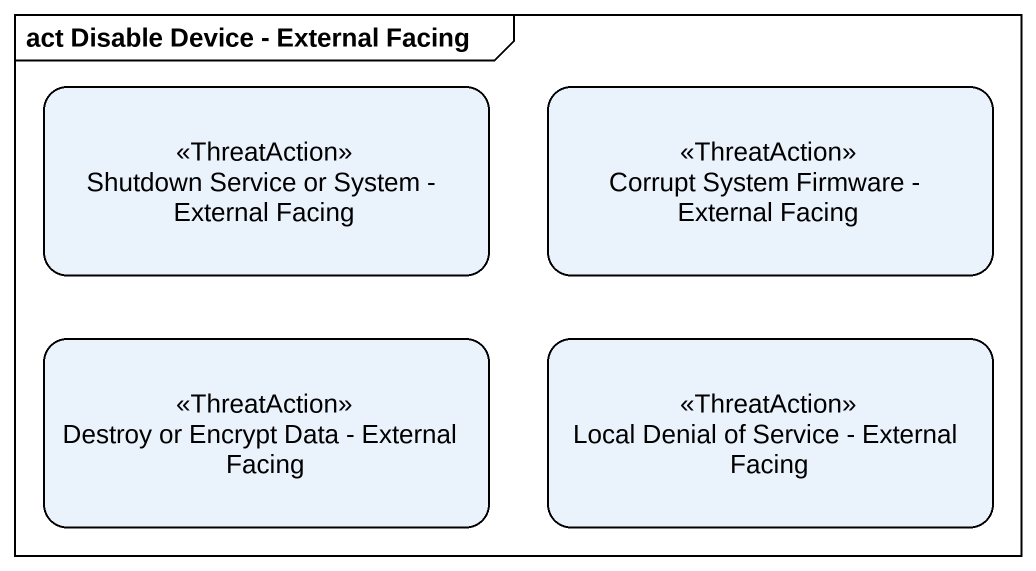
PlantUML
@startuml
mainframe act Disable Device - External Facing
hide empty description
state "Shutdown Service or System - External Facing" as Shutdown_Service_or_System <<ThreatAction>>
state "Corrupt System Firmware - External Facing" as Corrupt_System_Firmware <<ThreatAction>>
state "Destroy or Encrypt Data - External Facing" as Destroy_or_Encrypt_Data <<ThreatAction>>
state "Local Denial of Service - External Facing" as Local_Denial_of_Service <<ThreatAction>>
@enduml
